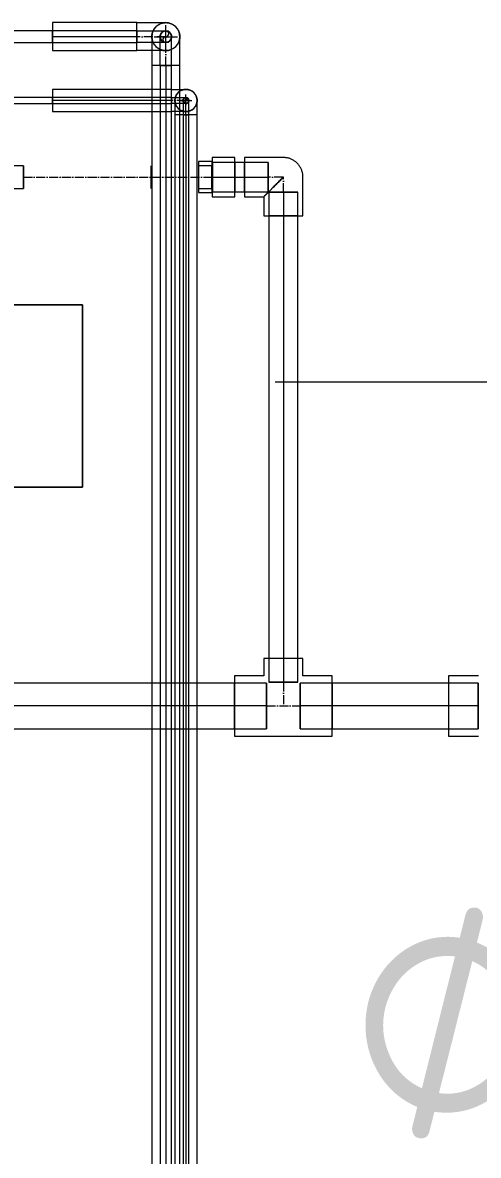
# Model space of a CAD drawing. Header units: millimetres. Extents: x -88595 to 880822, y -1054509 to -148035.
# Drawn here: x 412395 to 412895, y -271916 to -270674 of the extents above; entities that cross this region are included whole.
import ezdxf

# ---------------------------------------------------------------- set-up
doc = ezdxf.new("R2010")
doc.units = ezdxf.units.MM
doc.linetypes.add('$7$ADSK_Осевая', pattern=[14, 10, -2, 0, -2])
doc.linetypes.add('$9$ADSK_Осевая', pattern=[14, 10, -2, 0, -2])
for name, color, linetype, lineweight in [('Изоляция', 7, 'Continuous', 18), ('Марки', 7, 'Continuous', 20), ('Оборудование', 7, 'Continuous', 18), ('Трубопровод', 7, 'Continuous', 18), ('Трубопроводы', 7, 'Continuous', 18)]:
    doc.layers.add(name, color=color, linetype=linetype, lineweight=lineweight)
doc.styles.add('$1$GOST Common_9', font='GOST_Common.ttf', dxfattribs={"width": 0.9, "height": 250})

# ---------------------------------------------------------------- blocks, each defined once
blk = doc.blocks.new('$0$ADSK_Канальный блок кондиционера1 - AD122MJERAB-3267588-В_Координация_3 этаж ОВ3')
at = {"layer": 'Оборудование', "color": 150, "true_color": 0x0080ff}
for p, q in [((432, 587.3), (375, 587.3)), ((432, 574.6), (432, 587.3)), ((432, 574.6), (432, 587.3)), ((375, 574.6), (432, 574.6)), ((432, 514.2), (375, 514.2)), ((432, 507.8), (432, 514.2)), ((432, 507.8), (432, 514.2)), ((375, 507.8), (432, 507.8)), ((400, 439.5), (375, 439.5)), ((400, 414.5), (400, 439.5)), ((400, 414.5), (400, 439.5)), ((375, 414.5), (400, 414.5)), ((465, 287), (375, 287)), ((375, 287), (465, 287)), ((465, 87), (465, 287)), ((465, 287), (465, 87)), ((375, 87), (465, 87)), ((465, 87), (375, 87))]:
    blk.add_line(p, q, dxfattribs=at)
blk = doc.blocks.new('$0$ADSK_МедьПайка_Отвод-гнутая труба - Отвод _гнутая труба_-V52-В_Координация_3 этаж ОВ3')
at = {"layer": 'Трубопроводы', "color": 190, "true_color": 0x8000ff}
for p, q in [((-4976, -7674.1), (-4976, -7677.3)), ((-4976, -7677.3), (-4976, -7680.5))]:
    blk.add_line(p, q, dxfattribs=at)
at = {"layer": 'Трубопроводы', "color": 190, "true_color": 0x8000ff, "flags": 128}
for points in [[(-4976, -7674.1), (-4975.4, -7674.1), (-4974.7, -7674.1), (-4974.1, -7674.1), (-4973.5, -7674.1), (-4972.9, -7674.1), (-4972.2, -7674.1), (-4971.6, -7674.1), (-4971, -7674.1), (-4970.4, -7674.1), (-4969.8, -7674.1), (-4969.3, -7674.1), (-4968.7, -7674.1), (-4968.1, -7674.1), (-4967.6, -7674.1), (-4967.1, -7674.1), (-4966.5, -7674.1), (-4966, -7674.1), (-4965.5, -7674.1), (-4965.1, -7674.1), (-4964.6, -7674.1), (-4964.2, -7674.1), (-4963.8, -7674.1), (-4963.4, -7674.1), (-4963, -7674.1), (-4962.7, -7674.1), (-4962.3, -7674.1), (-4962, -7674.1), (-4961.7, -7674.1), (-4961.5, -7674.1), (-4961.2, -7674.1), (-4961, -7674.1), (-4960.8, -7674.1), (-4960.6, -7674.1), (-4960.5, -7674.1), (-4960.4, -7674.1), (-4960.3, -7674.1), (-4960.2, -7674.1), (-4960.2, -7674.1), (-4960.1, -7674.1)], [(-4963.3, -7677.3), (-4963.3, -7677.2), (-4963.3, -7677), (-4963.3, -7676.9), (-4963.3, -7676.8), (-4963.3, -7676.7), (-4963.2, -7676.5), (-4963.2, -7676.4), (-4963.2, -7676.3), (-4963.1, -7676.2), (-4963.1, -7676), (-4963, -7675.9), (-4963, -7675.8), (-4962.9, -7675.7), (-4962.8, -7675.6), (-4962.8, -7675.5), (-4962.7, -7675.4), (-4962.6, -7675.3), (-4962.5, -7675.2), (-4962.4, -7675.1), (-4962.4, -7675), (-4962.3, -7674.9), (-4962.2, -7674.8), (-4962.1, -7674.8), (-4962, -7674.7), (-4961.9, -7674.6), (-4961.7, -7674.5), (-4961.6, -7674.5), (-4961.5, -7674.4), (-4961.4, -7674.4), (-4961.3, -7674.3), (-4961.2, -7674.3), (-4961.1, -7674.2), (-4960.9, -7674.2), (-4960.8, -7674.2), (-4960.7, -7674.2), (-4960.6, -7674.1), (-4960.4, -7674.1), (-4960.3, -7674.1), (-4960.2, -7674.1), (-4960.1, -7674.1)], [(-4960.1, -7674.1), (-4960, -7674.1), (-4959.9, -7674.1), (-4959.8, -7674.1), (-4959.6, -7674.1), (-4959.5, -7674.2), (-4959.4, -7674.2), (-4959.3, -7674.2), (-4959.1, -7674.3), (-4959, -7674.3), (-4958.9, -7674.4), (-4958.8, -7674.4), (-4958.7, -7674.5), (-4958.6, -7674.5), (-4958.5, -7674.6), (-4958.3, -7674.7), (-4958.2, -7674.7), (-4958.1, -7674.8), (-4958, -7674.9), (-4958, -7675), (-4957.9, -7675.1), (-4957.8, -7675.2), (-4957.7, -7675.3), (-4957.6, -7675.4), (-4957.5, -7675.5), (-4957.5, -7675.6), (-4957.4, -7675.7), (-4957.3, -7675.8), (-4957.3, -7675.9), (-4957.2, -7676), (-4957.2, -7676.1), (-4957.1, -7676.3), (-4957.1, -7676.4), (-4957.1, -7676.5), (-4957, -7676.6), (-4957, -7676.7), (-4957, -7676.9), (-4957, -7677), (-4957, -7677.1), (-4957, -7677.2), (-4957, -7677.3)], [(-4960.1, -7680.5), (-4960.2, -7680.5), (-4960.2, -7680.5), (-4960.3, -7680.5), (-4960.3, -7680.5), (-4960.5, -7680.5), (-4960.6, -7680.5), (-4960.8, -7680.5), (-4960.9, -7680.5), (-4961.2, -7680.5), (-4961.4, -7680.5), (-4961.7, -7680.5), (-4961.9, -7680.5), (-4962.2, -7680.5), (-4962.6, -7680.5), (-4962.9, -7680.5), (-4963.3, -7680.5), (-4963.7, -7680.5), (-4964.1, -7680.5), (-4964.5, -7680.5), (-4965, -7680.5), (-4965.4, -7680.5), (-4965.9, -7680.5), (-4966.4, -7680.5), (-4966.9, -7680.5), (-4967.4, -7680.5), (-4968, -7680.5), (-4968.5, -7680.5), (-4969.1, -7680.5), (-4969.7, -7680.5), (-4970.3, -7680.5), (-4970.9, -7680.5), (-4971.5, -7680.5), (-4972.1, -7680.5), (-4972.7, -7680.5), (-4973.3, -7680.5), (-4973.9, -7680.5), (-4974.6, -7680.5), (-4975.2, -7680.5), (-4975.8, -7680.5), (-4976, -7680.5)], [(-4960.1, -7680.5), (-4960.3, -7680.5), (-4960.4, -7680.4), (-4960.5, -7680.4), (-4960.6, -7680.4), (-4960.8, -7680.4), (-4960.9, -7680.4), (-4961, -7680.3), (-4961.1, -7680.3), (-4961.3, -7680.3), (-4961.4, -7680.2), (-4961.5, -7680.2), (-4961.6, -7680.1), (-4961.7, -7680), (-4961.8, -7680), (-4961.9, -7679.9), (-4962, -7679.8), (-4962.1, -7679.8), (-4962.2, -7679.7), (-4962.3, -7679.6), (-4962.4, -7679.5), (-4962.5, -7679.4), (-4962.6, -7679.3), (-4962.7, -7679.2), (-4962.7, -7679.1), (-4962.8, -7679), (-4962.9, -7678.9), (-4962.9, -7678.8), (-4963, -7678.7), (-4963.1, -7678.5), (-4963.1, -7678.4), (-4963.1, -7678.3), (-4963.2, -7678.2), (-4963.2, -7678.1), (-4963.2, -7677.9), (-4963.3, -7677.8), (-4963.3, -7677.7), (-4963.3, -7677.6), (-4963.3, -7677.4), (-4963.3, -7677.3), (-4963.3, -7677.3)], [(-4957, -7677.3), (-4957, -7677.4), (-4957, -7677.5), (-4957, -7677.7), (-4957, -7677.8), (-4957, -7677.9), (-4957.1, -7678), (-4957.1, -7678.2), (-4957.1, -7678.3), (-4957.2, -7678.4), (-4957.2, -7678.5), (-4957.3, -7678.6), (-4957.3, -7678.7), (-4957.4, -7678.9), (-4957.5, -7679), (-4957.5, -7679.1), (-4957.6, -7679.2), (-4957.7, -7679.3), (-4957.8, -7679.4), (-4957.8, -7679.5), (-4957.9, -7679.6), (-4958, -7679.6), (-4958.1, -7679.7), (-4958.2, -7679.8), (-4958.3, -7679.9), (-4958.4, -7680), (-4958.5, -7680), (-4958.6, -7680.1), (-4958.8, -7680.1), (-4958.9, -7680.2), (-4959, -7680.2), (-4959.1, -7680.3), (-4959.2, -7680.3), (-4959.4, -7680.4), (-4959.5, -7680.4), (-4959.6, -7680.4), (-4959.7, -7680.4), (-4959.9, -7680.4), (-4960, -7680.5), (-4960.1, -7680.5), (-4960.1, -7680.5)]]:
    blk.add_lwpolyline(points, dxfattribs=at)
at = {"layer": 'Трубопроводы', "color": 190, "true_color": 0x8000ff}
for start, end in [(0, 180), (180, 0)]:
    blk.add_arc((-4960.1, -7677.3), 3.18, start, end, dxfattribs=at)
blk = doc.blocks.new('$0$ADSK_МедьПайка_Отвод-гнутая труба - Отвод _гнутая труба_-V53-В_Координация_3 этаж ОВ3')
at = {"layer": 'Трубопроводы', "color": 134, "true_color": 0x00a6a6}
for p, q in [((-5014, -7600.9), (-5014, -7607.3)), ((-5014, -7607.3), (-5014, -7613.6))]:
    blk.add_line(p, q, dxfattribs=at)
at = {"layer": 'Трубопроводы', "color": 134, "true_color": 0x00a6a6, "flags": 128}
for points in [[(-5014, -7600.9), (-5012.7, -7600.9), (-5011.4, -7600.9), (-5010.2, -7600.9), (-5008.9, -7600.9), (-5007.7, -7600.9), (-5006.4, -7600.9), (-5005.2, -7600.9), (-5004, -7600.9), (-5002.8, -7600.9), (-5001.6, -7600.9), (-5000.4, -7600.9), (-4999.3, -7600.9), (-4998.2, -7600.9), (-4997.1, -7600.9), (-4996, -7600.9), (-4995, -7600.9), (-4994, -7600.9), (-4993, -7600.9), (-4992.1, -7600.9), (-4991.2, -7600.9), (-4990.3, -7600.9), (-4989.5, -7600.9), (-4988.7, -7600.9), (-4988, -7600.9), (-4987.2, -7600.9), (-4986.6, -7600.9), (-4986, -7600.9), (-4985.4, -7600.9), (-4984.9, -7600.9), (-4984.4, -7600.9), (-4983.9, -7600.9), (-4983.5, -7600.9), (-4983.2, -7600.9), (-4982.9, -7600.9), (-4982.7, -7600.9), (-4982.5, -7600.9), (-4982.3, -7600.9), (-4982.3, -7600.9), (-4982.2, -7600.9)], [(-4988.6, -7607.3), (-4988.6, -7607), (-4988.5, -7606.8), (-4988.5, -7606.5), (-4988.5, -7606.3), (-4988.4, -7606), (-4988.4, -7605.8), (-4988.3, -7605.5), (-4988.2, -7605.3), (-4988.2, -7605), (-4988.1, -7604.8), (-4988, -7604.6), (-4987.8, -7604.3), (-4987.7, -7604.1), (-4987.6, -7603.9), (-4987.5, -7603.7), (-4987.3, -7603.5), (-4987.2, -7603.3), (-4987, -7603.1), (-4986.8, -7602.9), (-4986.6, -7602.7), (-4986.5, -7602.6), (-4986.3, -7602.4), (-4986.1, -7602.2), (-4985.9, -7602.1), (-4985.6, -7601.9), (-4985.4, -7601.8), (-4985.2, -7601.7), (-4985, -7601.6), (-4984.8, -7601.5), (-4984.5, -7601.4), (-4984.3, -7601.3), (-4984, -7601.2), (-4983.8, -7601.1), (-4983.5, -7601.1), (-4983.3, -7601), (-4983, -7601), (-4982.8, -7601), (-4982.5, -7600.9), (-4982.3, -7600.9), (-4982.2, -7600.9)], [(-4982.2, -7600.9), (-4982, -7600.9), (-4981.7, -7601), (-4981.5, -7601), (-4981.2, -7601), (-4981, -7601.1), (-4980.7, -7601.1), (-4980.5, -7601.2), (-4980.2, -7601.3), (-4980, -7601.3), (-4979.7, -7601.4), (-4979.5, -7601.5), (-4979.3, -7601.6), (-4979.1, -7601.8), (-4978.8, -7601.9), (-4978.6, -7602), (-4978.4, -7602.2), (-4978.2, -7602.3), (-4978, -7602.5), (-4977.8, -7602.7), (-4977.7, -7602.9), (-4977.5, -7603), (-4977.3, -7603.2), (-4977.2, -7603.4), (-4977, -7603.6), (-4976.9, -7603.9), (-4976.7, -7604.1), (-4976.6, -7604.3), (-4976.5, -7604.5), (-4976.4, -7604.7), (-4976.3, -7605), (-4976.2, -7605.2), (-4976.1, -7605.5), (-4976.1, -7605.7), (-4976, -7606), (-4976, -7606.2), (-4975.9, -7606.5), (-4975.9, -7606.7), (-4975.9, -7607), (-4975.9, -7607.2), (-4975.9, -7607.3)], [(-4982.2, -7613.6), (-4982.2, -7613.6), (-4982.3, -7613.6), (-4982.4, -7613.6), (-4982.6, -7613.6), (-4982.8, -7613.6), (-4983.1, -7613.6), (-4983.5, -7613.6), (-4983.8, -7613.6), (-4984.3, -7613.6), (-4984.7, -7613.6), (-4985.2, -7613.6), (-4985.8, -7613.6), (-4986.4, -7613.6), (-4987.1, -7613.6), (-4987.8, -7613.6), (-4988.5, -7613.6), (-4989.3, -7613.6), (-4990.1, -7613.6), (-4991, -7613.6), (-4991.8, -7613.6), (-4992.8, -7613.6), (-4993.7, -7613.6), (-4994.7, -7613.6), (-4995.8, -7613.6), (-4996.8, -7613.6), (-4997.9, -7613.6), (-4999, -7613.6), (-5000.1, -7613.6), (-5001.3, -7613.6), (-5002.5, -7613.6), (-5003.7, -7613.6), (-5004.9, -7613.6), (-5006.1, -7613.6), (-5007.3, -7613.6), (-5008.6, -7613.6), (-5009.8, -7613.6), (-5011.1, -7613.6), (-5012.4, -7613.6), (-5013.6, -7613.6), (-5014, -7613.6)], [(-4982.2, -7613.6), (-4982.5, -7613.6), (-4982.7, -7613.6), (-4983, -7613.6), (-4983.2, -7613.6), (-4983.5, -7613.5), (-4983.7, -7613.4), (-4984, -7613.4), (-4984.2, -7613.3), (-4984.5, -7613.2), (-4984.7, -7613.1), (-4984.9, -7613), (-4985.1, -7612.9), (-4985.4, -7612.8), (-4985.6, -7612.7), (-4985.8, -7612.5), (-4986, -7612.4), (-4986.2, -7612.2), (-4986.4, -7612.1), (-4986.6, -7611.9), (-4986.8, -7611.7), (-4986.9, -7611.5), (-4987.1, -7611.3), (-4987.3, -7611.1), (-4987.4, -7610.9), (-4987.6, -7610.7), (-4987.7, -7610.5), (-4987.8, -7610.3), (-4987.9, -7610), (-4988, -7609.8), (-4988.1, -7609.6), (-4988.2, -7609.3), (-4988.3, -7609.1), (-4988.4, -7608.9), (-4988.4, -7608.6), (-4988.5, -7608.4), (-4988.5, -7608.1), (-4988.5, -7607.9), (-4988.6, -7607.6), (-4988.6, -7607.3), (-4988.6, -7607.3)], [(-4975.9, -7607.3), (-4975.9, -7607.5), (-4975.9, -7607.8), (-4975.9, -7608), (-4975.9, -7608.3), (-4976, -7608.5), (-4976, -7608.8), (-4976.1, -7609), (-4976.2, -7609.3), (-4976.3, -7609.5), (-4976.4, -7609.8), (-4976.5, -7610), (-4976.6, -7610.2), (-4976.7, -7610.4), (-4976.8, -7610.7), (-4977, -7610.9), (-4977.1, -7611.1), (-4977.3, -7611.3), (-4977.4, -7611.5), (-4977.6, -7611.7), (-4977.8, -7611.8), (-4978, -7612), (-4978.2, -7612.2), (-4978.4, -7612.3), (-4978.6, -7612.5), (-4978.8, -7612.6), (-4979, -7612.8), (-4979.2, -7612.9), (-4979.4, -7613), (-4979.7, -7613.1), (-4979.9, -7613.2), (-4980.2, -7613.3), (-4980.4, -7613.4), (-4980.6, -7613.4), (-4980.9, -7613.5), (-4981.1, -7613.5), (-4981.4, -7613.6), (-4981.6, -7613.6), (-4981.9, -7613.6), (-4982.1, -7613.6), (-4982.2, -7613.6)]]:
    blk.add_lwpolyline(points, dxfattribs=at)
at = {"layer": 'Трубопроводы', "color": 134, "true_color": 0x00a6a6}
for start, end in [(0, 180), (180, 0)]:
    blk.add_arc((-4982.2, -7607.3), 6.35, start, end, dxfattribs=at)
blk = doc.blocks.new('$0$ADSK_МедьПайка_Отвод-гнутая труба - Отвод _гнутая труба_-V51-В_Координация_3 этаж ОВ3')
at = {"layer": 'Трубопроводы', "color": 190, "true_color": 0x8000ff}
for p, q in [((7806.7, -7693.2), (7809.9, -7693.2)), ((7809.9, -7693.2), (7813, -7693.2))]:
    blk.add_line(p, q, dxfattribs=at)
at = {"layer": 'Трубопроводы', "color": 190, "true_color": 0x8000ff, "flags": 128}
for points in [[(7806.7, -7677.3), (7806.7, -7677.3), (7806.7, -7677.3), (7806.7, -7677.4), (7806.7, -7677.5), (7806.7, -7677.6), (7806.7, -7677.7), (7806.7, -7677.9), (7806.7, -7678.1), (7806.7, -7678.3), (7806.7, -7678.5), (7806.7, -7678.8), (7806.7, -7679.1), (7806.7, -7679.4), (7806.7, -7679.7), (7806.7, -7680.1), (7806.7, -7680.4), (7806.7, -7680.8), (7806.7, -7681.2), (7806.7, -7681.6), (7806.7, -7682.1), (7806.7, -7682.6), (7806.7, -7683), (7806.7, -7683.5), (7806.7, -7684.1), (7806.7, -7684.6), (7806.7, -7685.1), (7806.7, -7685.7), (7806.7, -7686.2), (7806.7, -7686.8), (7806.7, -7687.4), (7806.7, -7688), (7806.7, -7688.6), (7806.7, -7689.2), (7806.7, -7689.8), (7806.7, -7690.5), (7806.7, -7691.1), (7806.7, -7691.7), (7806.7, -7692.4), (7806.7, -7693), (7806.7, -7693.2)], [(7813, -7693.2), (7813, -7692.5), (7813, -7691.9), (7813, -7691.3), (7813, -7690.6), (7813, -7690), (7813, -7689.4), (7813, -7688.8), (7813, -7688.2), (7813, -7687.6), (7813, -7687), (7813, -7686.4), (7813, -7685.8), (7813, -7685.3), (7813, -7684.7), (7813, -7684.2), (7813, -7683.7), (7813, -7683.2), (7813, -7682.7), (7813, -7682.2), (7813, -7681.8), (7813, -7681.3), (7813, -7680.9), (7813, -7680.5), (7813, -7680.2), (7813, -7679.8), (7813, -7679.5), (7813, -7679.2), (7813, -7678.9), (7813, -7678.6), (7813, -7678.4), (7813, -7678.1), (7813, -7677.9), (7813, -7677.8), (7813, -7677.6), (7813, -7677.5), (7813, -7677.4), (7813, -7677.3), (7813, -7677.3), (7813, -7677.3)]]:
    blk.add_lwpolyline(points, dxfattribs=at)
at = {"layer": 'Трубопроводы', "color": 190, "true_color": 0x8000ff}
for start, end in [(90, 270), (270, 90)]:
    blk.add_arc((7809.9, -7677.3), 3.18, start, end, dxfattribs=at)
blk = doc.blocks.new('$0$ADSK_МедьПайка_Отвод-гнутая труба - Отвод _гнутая труба_-V48-В_Координация_3 этаж ОВ3')
at = {"layer": 'Трубопроводы', "color": 134, "true_color": 0x00a6a6}
for p, q in [((7781.4, -7639), (7787.8, -7639)), ((7787.8, -7639), (7794.1, -7639))]:
    blk.add_line(p, q, dxfattribs=at)
at = {"layer": 'Трубопроводы', "color": 134, "true_color": 0x00a6a6, "flags": 128}
for points in [[(7781.4, -7607.3), (7781.4, -7607.3), (7781.4, -7607.4), (7781.4, -7607.5), (7781.4, -7607.7), (7781.4, -7607.9), (7781.4, -7608.2), (7781.4, -7608.5), (7781.4, -7608.9), (7781.4, -7609.3), (7781.4, -7609.8), (7781.4, -7610.3), (7781.4, -7610.9), (7781.4, -7611.5), (7781.4, -7612.1), (7781.4, -7612.8), (7781.4, -7613.6), (7781.4, -7614.3), (7781.4, -7615.2), (7781.4, -7616), (7781.4, -7616.9), (7781.4, -7617.8), (7781.4, -7618.8), (7781.4, -7619.8), (7781.4, -7620.8), (7781.4, -7621.9), (7781.4, -7623), (7781.4, -7624.1), (7781.4, -7625.2), (7781.4, -7626.4), (7781.4, -7627.5), (7781.4, -7628.7), (7781.4, -7629.9), (7781.4, -7631.2), (7781.4, -7632.4), (7781.4, -7633.6), (7781.4, -7634.9), (7781.4, -7636.2), (7781.4, -7637.4), (7781.4, -7638.7), (7781.4, -7639)], [(7794.1, -7639), (7794.1, -7637.8), (7794.1, -7636.5), (7794.1, -7635.2), (7794.1, -7634), (7794.1, -7632.7), (7794.1, -7631.5), (7794.1, -7630.3), (7794.1, -7629), (7794.1, -7627.8), (7794.1, -7626.7), (7794.1, -7625.5), (7794.1, -7624.4), (7794.1, -7623.3), (7794.1, -7622.2), (7794.1, -7621.1), (7794.1, -7620.1), (7794.1, -7619.1), (7794.1, -7618.1), (7794.1, -7617.2), (7794.1, -7616.3), (7794.1, -7615.4), (7794.1, -7614.6), (7794.1, -7613.8), (7794.1, -7613), (7794.1, -7612.3), (7794.1, -7611.6), (7794.1, -7611), (7794.1, -7610.5), (7794.1, -7609.9), (7794.1, -7609.4), (7794.1, -7609), (7794.1, -7608.6), (7794.1, -7608.3), (7794.1, -7608), (7794.1, -7607.7), (7794.1, -7607.6), (7794.1, -7607.4), (7794.1, -7607.3), (7794.1, -7607.3)]]:
    blk.add_lwpolyline(points, dxfattribs=at)
at = {"layer": 'Трубопроводы', "color": 134, "true_color": 0x00a6a6}
for start, end in [(90, 270), (270, 90)]:
    blk.add_arc((7787.8, -7607.3), 6.35, start, end, dxfattribs=at)
blk = doc.blocks.new('$0$ADSK_Полипропилен_Отвод - Универсальный-3258870-В_Координация_3 этаж ОВ3')
at = {"layer": 'Трубопроводы', "color": 24, "true_color": 0xa52900}
for p, q in [((-21.5, 42.5), (-21.5, 21.5)), ((21.5, 42.5), (-21.5, 42.5)), ((21.5, 42.5), (-21.5, 42.5)), ((-16, 42.5), (-16, 16.5)), ((-16, 42.5), (0, 42.5)), ((0, 42.5), (16, 42.5)), ((16, 16.5), (16, 42.5)), ((21.5, 0), (21.5, 42.5)), ((-21.5, 21.5), (-42.5, 21.5)), ((-42.5, 21.5), (-42.5, -21.5)), ((-42.5, 21.5), (-42.5, -21.5)), ((-16.5, 16), (-42.5, 16)), ((-42.5, 0), (-42.5, 16)), ((-16.5, 16), (-16.5, 0)), ((0, 16.5), (-16, 16.5)), ((16, 16.5), (0, 16.5)), ((-16.5, 0), (-16.5, -16)), ((-42.5, -16), (-42.5, 0)), ((-42.5, -16), (-16.5, -16)), ((-42.5, -21.5), (0, -21.5))]:
    blk.add_line(p, q, dxfattribs=at)
at = {"layer": 'Трубопроводы', "color": 24, "true_color": 0xa52900, "flags": 128}
blk.add_lwpolyline([(0, -21.5), (0.9, -21.5), (1.7, -21.4), (2.6, -21.3), (3.4, -21.2), (4.3, -21.1), (5.1, -20.9), (5.9, -20.7), (6.8, -20.4), (7.6, -20.1), (8.4, -19.8), (9.2, -19.5), (9.9, -19.1), (10.7, -18.7), (11.4, -18.2), (12.1, -17.7), (12.8, -17.2), (13.5, -16.7), (14.2, -16.2), (14.8, -15.6), (15.4, -15), (16, -14.4), (16.6, -13.7), (17.1, -13), (17.6, -12.3), (18.1, -11.6), (18.5, -10.9), (19, -10.1), (19.4, -9.4), (19.7, -8.6), (20, -7.8), (20.3, -7), (20.6, -6.2), (20.8, -5.3), (21, -4.5), (21.2, -3.7), (21.3, -2.8), (21.4, -1.9), (21.5, -1.1), (21.5, -0.2), (21.5, 0)], dxfattribs=at)
at = {"layer": 'Трубопроводы', "color": 24, "true_color": 0xa52900}
for points, knots in [([(0, 0), (-1.2, 1.2), (-3.6, 3.6), (-6.6, 6.6), (-8.9, 8.9), (-10.6, 10.6), (-12, 12), (-13.1, 13.1), (-13.9, 13.9), (-14.6, 14.6), (-15.4, 15.4), (-16.1, 16.1), (-16.8, 16.8), (-17.5, 17.5), (-18.1, 18.1), (-18.7, 18.7), (-19.2, 19.2), (-19.7, 19.7), (-20.3, 20.3), (-20.9, 20.9), (-21.4, 21.4), (-21.5, 21.5), (-21.5, 21.5)], [0, 0, 0, 0, 0.125, 0.25, 0.3125, 0.375, 0.4375, 0.46875, 0.5, 0.53125, 0.5625, 0.59375, 0.625, 0.65625, 0.6875, 0.71875, 0.75, 0.78125, 0.8125, 0.875, 0.9375, 1, 1, 1, 1]), ([(-21.5, 21.5), (-21.5, 21.5), (-21.4, 21.4), (-20.9, 20.9), (-20.3, 20.3), (-19.7, 19.7), (-19.2, 19.2), (-18.7, 18.7), (-18.1, 18.1), (-17.5, 17.5), (-16.8, 16.8), (-16.1, 16.1), (-15.4, 15.4), (-14.6, 14.6), (-13.9, 13.9), (-13.1, 13.1), (-12, 12), (-10.6, 10.6), (-8.9, 8.9), (-6.6, 6.6), (-3.6, 3.6), (-1.2, 1.2), (0, 0)], [0, 0, 0, 0, 0.0625, 0.125, 0.1875, 0.21875, 0.25, 0.28125, 0.3125, 0.34375, 0.375, 0.40625, 0.4375, 0.46875, 0.5, 0.53125, 0.5625, 0.625, 0.6875, 0.75, 0.875, 1, 1, 1, 1])]:
    blk.add_open_spline(points, degree=3, knots=knots, dxfattribs=at)
blk = doc.blocks.new('$0$ADSK_M_Трубы - Диаметр_8-160846-В_Координация_3 этаж ОВ3')
at = {"layer": 'Марки'}
blk.add_line((0, 0), (8, 0), dxfattribs=at)

msp = doc.modelspace()

# ---------------------------------------------------------------- linework, layer by layer
at = {"layer": 'Изоляция', "color": 134, "true_color": 0x00a6a6}
for p, q in [((412520.3, -270674.1), (412427.8, -270674.1)), ((412427.8, -270674.1), (412427.8, -270704.8)), ((412520.3, -270704.8), (412520.3, -270674.1)), ((412427.8, -270704.8), (412520.3, -270704.8)), ((412536.7, -270721.2), (412536.7, -272951.9)), ((412567.4, -270721.2), (412536.7, -270721.2)), ((412567.4, -272951.9), (412567.4, -270721.2))]:
    msp.add_line(p, q, dxfattribs=at)
at = {"layer": 'Изоляция', "color": 190, "true_color": 0x8000ff}
for p, q in [((412558.2, -270747.3), (412427.8, -270747.3)), ((412427.8, -270747.3), (412427.8, -270771.7)), ((412558.2, -270771.7), (412558.2, -270747.3)), ((412427.8, -270771.7), (412558.2, -270771.7)), ((412561.9, -270775.4), (412561.9, -273067.8)), ((412586.3, -270775.4), (412561.9, -270775.4)), ((412586.3, -273067.8), (412586.3, -270775.4))]:
    msp.add_line(p, q, dxfattribs=at)
at = {"layer": 'Изоляция', "color": 134, "true_color": 0x00a6a6, "flags": 128}
for points in [[(412520.3, -270674.1), (412521.5, -270674.1), (412522.8, -270674.1), (412524.1, -270674.1), (412525.3, -270674.1), (412526.6, -270674.1), (412527.8, -270674.1), (412529, -270674.1), (412530.3, -270674.1), (412531.4, -270674.1), (412532.6, -270674.1), (412533.8, -270674.1), (412534.9, -270674.1), (412536, -270674.1), (412537.1, -270674.1), (412538.2, -270674.1), (412539.2, -270674.1), (412540.2, -270674.1), (412541.2, -270674.1), (412542.1, -270674.1), (412543, -270674.1), (412543.9, -270674.1), (412544.7, -270674.1), (412545.5, -270674.1), (412546.3, -270674.1), (412547, -270674.1), (412547.6, -270674.1), (412548.3, -270674.1), (412548.8, -270674.1), (412549.4, -270674.1), (412549.9, -270674.1), (412550.3, -270674.1), (412550.7, -270674.1), (412551, -270674.1), (412551.3, -270674.1), (412551.6, -270674.1), (412551.7, -270674.1), (412551.9, -270674.1), (412552, -270674.1), (412552, -270674.1)], [(412536.7, -270689.5), (412536.7, -270688.9), (412536.7, -270688.3), (412536.8, -270687.6), (412536.9, -270687), (412537, -270686.4), (412537.1, -270685.8), (412537.3, -270685.2), (412537.4, -270684.7), (412537.6, -270684.1), (412537.9, -270683.5), (412538.1, -270682.9), (412538.4, -270682.4), (412538.7, -270681.9), (412539, -270681.3), (412539.3, -270680.8), (412539.7, -270680.3), (412540.1, -270679.8), (412540.5, -270679.4), (412540.9, -270678.9), (412541.3, -270678.5), (412541.8, -270678.1), (412542.2, -270677.7), (412542.7, -270677.3), (412543.2, -270676.9), (412543.7, -270676.6), (412544.2, -270676.2), (412544.8, -270675.9), (412545.3, -270675.7), (412545.9, -270675.4), (412546.5, -270675.2), (412547, -270675), (412547.6, -270674.8), (412548.2, -270674.6), (412548.8, -270674.5), (412549.4, -270674.4), (412550, -270674.3), (412550.6, -270674.2), (412551.2, -270674.2), (412551.8, -270674.1), (412552, -270674.1)], [(412552, -270674.1), (412552.6, -270674.1), (412553.2, -270674.2), (412553.9, -270674.2), (412554.5, -270674.3), (412555.1, -270674.4), (412555.7, -270674.6), (412556.3, -270674.7), (412556.8, -270674.9), (412557.4, -270675.1), (412558, -270675.3), (412558.6, -270675.6), (412559.1, -270675.9), (412559.6, -270676.2), (412560.2, -270676.5), (412560.7, -270676.8), (412561.2, -270677.2), (412561.7, -270677.5), (412562.1, -270677.9), (412562.6, -270678.4), (412563, -270678.8), (412563.4, -270679.2), (412563.8, -270679.7), (412564.2, -270680.2), (412564.6, -270680.7), (412564.9, -270681.2), (412565.3, -270681.7), (412565.6, -270682.2), (412565.8, -270682.8), (412566.1, -270683.4), (412566.3, -270683.9), (412566.5, -270684.5), (412566.7, -270685.1), (412566.9, -270685.7), (412567, -270686.3), (412567.1, -270686.9), (412567.2, -270687.5), (412567.3, -270688.1), (412567.3, -270688.7), (412567.4, -270689.3), (412567.4, -270689.5)], [(412552, -270704.8), (412551.4, -270704.8), (412550.8, -270704.8), (412550.2, -270704.7), (412549.6, -270704.6), (412549, -270704.5), (412548.4, -270704.4), (412547.8, -270704.2), (412547.2, -270704.1), (412546.6, -270703.8), (412546, -270703.6), (412545.5, -270703.4), (412544.9, -270703.1), (412544.4, -270702.8), (412543.9, -270702.5), (412543.3, -270702.2), (412542.8, -270701.8), (412542.4, -270701.4), (412541.9, -270701), (412541.4, -270700.6), (412541, -270700.2), (412540.6, -270699.7), (412540.2, -270699.3), (412539.8, -270698.8), (412539.4, -270698.3), (412539.1, -270697.8), (412538.8, -270697.3), (412538.5, -270696.7), (412538.2, -270696.2), (412537.9, -270695.6), (412537.7, -270695), (412537.5, -270694.5), (412537.3, -270693.9), (412537.1, -270693.3), (412537, -270692.7), (412536.9, -270692.1), (412536.8, -270691.5), (412536.7, -270690.9), (412536.7, -270690.3), (412536.7, -270689.6), (412536.7, -270689.5)], [(412536.7, -270689.5), (412536.7, -270689.5), (412536.7, -270689.6), (412536.7, -270689.7), (412536.7, -270689.9), (412536.7, -270690.1), (412536.7, -270690.4), (412536.7, -270690.7), (412536.7, -270691.1), (412536.7, -270691.5), (412536.7, -270692), (412536.7, -270692.5), (412536.7, -270693.1), (412536.7, -270693.7), (412536.7, -270694.3), (412536.7, -270695), (412536.7, -270695.8), (412536.7, -270696.5), (412536.7, -270697.4), (412536.7, -270698.2), (412536.7, -270699.1), (412536.7, -270700), (412536.7, -270701), (412536.7, -270702), (412536.7, -270703), (412536.7, -270704.1), (412536.7, -270705.2), (412536.7, -270706.3), (412536.7, -270707.4), (412536.7, -270708.6), (412536.7, -270709.7), (412536.7, -270710.9), (412536.7, -270712.1), (412536.7, -270713.4), (412536.7, -270714.6), (412536.7, -270715.8), (412536.7, -270717.1), (412536.7, -270718.4), (412536.7, -270719.6), (412536.7, -270720.9), (412536.7, -270721.2)], [(412567.4, -270689.5), (412567.4, -270690.1), (412567.3, -270690.7), (412567.3, -270691.3), (412567.2, -270691.9), (412567.1, -270692.5), (412566.9, -270693.1), (412566.8, -270693.7), (412566.6, -270694.3), (412566.4, -270694.9), (412566.2, -270695.5), (412565.9, -270696), (412565.6, -270696.6), (412565.3, -270697.1), (412565, -270697.6), (412564.7, -270698.1), (412564.3, -270698.6), (412563.9, -270699.1), (412563.6, -270699.6), (412563.1, -270700.1), (412562.7, -270700.5), (412562.3, -270700.9), (412561.8, -270701.3), (412561.3, -270701.7), (412560.8, -270702.1), (412560.3, -270702.4), (412559.8, -270702.7), (412559.2, -270703), (412558.7, -270703.3), (412558.1, -270703.6), (412557.6, -270703.8), (412557, -270704), (412556.4, -270704.2), (412555.8, -270704.4), (412555.2, -270704.5), (412554.6, -270704.6), (412554, -270704.7), (412553.4, -270704.8), (412552.8, -270704.8), (412552.2, -270704.8), (412552, -270704.8)], [(412567.4, -270721.2), (412567.4, -270720), (412567.4, -270718.7), (412567.4, -270717.4), (412567.4, -270716.2), (412567.4, -270714.9), (412567.4, -270713.7), (412567.4, -270712.5), (412567.4, -270711.2), (412567.4, -270710), (412567.4, -270708.9), (412567.4, -270707.7), (412567.4, -270706.6), (412567.4, -270705.5), (412567.4, -270704.4), (412567.4, -270703.3), (412567.4, -270702.3), (412567.4, -270701.3), (412567.4, -270700.3), (412567.4, -270699.4), (412567.4, -270698.5), (412567.4, -270697.6), (412567.4, -270696.8), (412567.4, -270696), (412567.4, -270695.2), (412567.4, -270694.5), (412567.4, -270693.9), (412567.4, -270693.2), (412567.4, -270692.7), (412567.4, -270692.1), (412567.4, -270691.6), (412567.4, -270691.2), (412567.4, -270690.8), (412567.4, -270690.5), (412567.4, -270690.2), (412567.4, -270689.9), (412567.4, -270689.8), (412567.4, -270689.6), (412567.4, -270689.5), (412567.4, -270689.5)], [(412552, -270704.8), (412552, -270704.8), (412551.9, -270704.8), (412551.8, -270704.8), (412551.6, -270704.8), (412551.4, -270704.8), (412551.1, -270704.8), (412550.8, -270704.8), (412550.4, -270704.8), (412550, -270704.8), (412549.5, -270704.8), (412549, -270704.8), (412548.4, -270704.8), (412547.8, -270704.8), (412547.2, -270704.8), (412546.5, -270704.8), (412545.7, -270704.8), (412545, -270704.8), (412544.1, -270704.8), (412543.3, -270704.8), (412542.4, -270704.8), (412541.5, -270704.8), (412540.5, -270704.8), (412539.5, -270704.8), (412538.5, -270704.8), (412537.4, -270704.8), (412536.3, -270704.8), (412535.2, -270704.8), (412534.1, -270704.8), (412532.9, -270704.8), (412531.8, -270704.8), (412530.6, -270704.8), (412529.4, -270704.8), (412528.1, -270704.8), (412526.9, -270704.8), (412525.7, -270704.8), (412524.4, -270704.8), (412523.1, -270704.8), (412521.9, -270704.8), (412520.6, -270704.8), (412520.3, -270704.8)]]:
    msp.add_lwpolyline(points, dxfattribs=at)
at = {"layer": 'Изоляция', "color": 190, "true_color": 0x8000ff, "flags": 128}
for points in [[(412558.2, -270747.3), (412558.8, -270747.3), (412559.5, -270747.3), (412560.1, -270747.3), (412560.7, -270747.3), (412561.4, -270747.3), (412562, -270747.3), (412562.6, -270747.3), (412563.2, -270747.3), (412563.8, -270747.3), (412564.4, -270747.3), (412565, -270747.3), (412565.5, -270747.3), (412566.1, -270747.3), (412566.6, -270747.3), (412567.2, -270747.3), (412567.7, -270747.3), (412568.2, -270747.3), (412568.7, -270747.3), (412569.1, -270747.3), (412569.6, -270747.3), (412570, -270747.3), (412570.4, -270747.3), (412570.8, -270747.3), (412571.2, -270747.3), (412571.6, -270747.3), (412571.9, -270747.3), (412572.2, -270747.3), (412572.5, -270747.3), (412572.8, -270747.3), (412573, -270747.3), (412573.2, -270747.3), (412573.4, -270747.3), (412573.6, -270747.3), (412573.7, -270747.3), (412573.9, -270747.3), (412574, -270747.3), (412574, -270747.3), (412574.1, -270747.3), (412574.1, -270747.3)], [(412561.9, -270759.5), (412561.9, -270759), (412562, -270758.5), (412562, -270758), (412562.1, -270757.5), (412562.2, -270757.1), (412562.3, -270756.6), (412562.4, -270756.1), (412562.5, -270755.7), (412562.7, -270755.2), (412562.9, -270754.7), (412563.1, -270754.3), (412563.3, -270753.9), (412563.5, -270753.4), (412563.8, -270753), (412564, -270752.6), (412564.3, -270752.2), (412564.6, -270751.8), (412564.9, -270751.5), (412565.3, -270751.1), (412565.6, -270750.7), (412566, -270750.4), (412566.3, -270750.1), (412566.7, -270749.8), (412567.1, -270749.5), (412567.5, -270749.2), (412567.9, -270749), (412568.3, -270748.7), (412568.8, -270748.5), (412569.2, -270748.3), (412569.7, -270748.1), (412570.1, -270748), (412570.6, -270747.8), (412571.1, -270747.7), (412571.5, -270747.6), (412572, -270747.5), (412572.5, -270747.4), (412573, -270747.4), (412573.5, -270747.3), (412574, -270747.3), (412574.1, -270747.3)], [(412574.1, -270747.3), (412574.6, -270747.3), (412575.1, -270747.3), (412575.5, -270747.4), (412576, -270747.5), (412576.5, -270747.5), (412577, -270747.7), (412577.5, -270747.8), (412577.9, -270747.9), (412578.4, -270748.1), (412578.8, -270748.3), (412579.3, -270748.5), (412579.7, -270748.7), (412580.1, -270748.9), (412580.6, -270749.2), (412581, -270749.4), (412581.4, -270749.7), (412581.7, -270750), (412582.1, -270750.3), (412582.5, -270750.7), (412582.8, -270751), (412583.2, -270751.4), (412583.5, -270751.7), (412583.8, -270752.1), (412584.1, -270752.5), (412584.3, -270752.9), (412584.6, -270753.3), (412584.8, -270753.7), (412585, -270754.2), (412585.3, -270754.6), (412585.4, -270755.1), (412585.6, -270755.5), (412585.8, -270756), (412585.9, -270756.5), (412586, -270756.9), (412586.1, -270757.4), (412586.2, -270757.9), (412586.2, -270758.4), (412586.2, -270758.9), (412586.3, -270759.4), (412586.3, -270759.5)], [(412574.1, -270771.7), (412573.6, -270771.6), (412573.1, -270771.6), (412572.6, -270771.6), (412572.1, -270771.5), (412571.7, -270771.4), (412571.2, -270771.3), (412570.7, -270771.2), (412570.3, -270771), (412569.8, -270770.9), (412569.3, -270770.7), (412568.9, -270770.5), (412568.5, -270770.3), (412568, -270770), (412567.6, -270769.8), (412567.2, -270769.5), (412566.8, -270769.2), (412566.4, -270768.9), (412566.1, -270768.6), (412565.7, -270768.3), (412565.4, -270768), (412565, -270767.6), (412564.7, -270767.2), (412564.4, -270766.9), (412564.1, -270766.5), (412563.8, -270766.1), (412563.6, -270765.6), (412563.4, -270765.2), (412563.1, -270764.8), (412562.9, -270764.3), (412562.7, -270763.9), (412562.6, -270763.4), (412562.4, -270763), (412562.3, -270762.5), (412562.2, -270762), (412562.1, -270761.6), (412562, -270761.1), (412562, -270760.6), (412561.9, -270760.1), (412561.9, -270759.6), (412561.9, -270759.5)], [(412561.9, -270759.5), (412561.9, -270759.5), (412561.9, -270759.5), (412561.9, -270759.6), (412561.9, -270759.7), (412561.9, -270759.8), (412561.9, -270759.9), (412561.9, -270760.1), (412561.9, -270760.3), (412561.9, -270760.5), (412561.9, -270760.7), (412561.9, -270761), (412561.9, -270761.3), (412561.9, -270761.6), (412561.9, -270761.9), (412561.9, -270762.3), (412561.9, -270762.6), (412561.9, -270763), (412561.9, -270763.4), (412561.9, -270763.9), (412561.9, -270764.3), (412561.9, -270764.8), (412561.9, -270765.2), (412561.9, -270765.7), (412561.9, -270766.3), (412561.9, -270766.8), (412561.9, -270767.3), (412561.9, -270767.9), (412561.9, -270768.4), (412561.9, -270769), (412561.9, -270769.6), (412561.9, -270770.2), (412561.9, -270770.8), (412561.9, -270771.4), (412561.9, -270772), (412561.9, -270772.7), (412561.9, -270773.3), (412561.9, -270773.9), (412561.9, -270774.6), (412561.9, -270775.2), (412561.9, -270775.4)], [(412586.3, -270759.5), (412586.3, -270760), (412586.2, -270760.5), (412586.2, -270760.9), (412586.1, -270761.4), (412586, -270761.9), (412585.9, -270762.4), (412585.8, -270762.8), (412585.6, -270763.3), (412585.5, -270763.8), (412585.3, -270764.2), (412585.1, -270764.7), (412584.9, -270765.1), (412584.7, -270765.5), (412584.4, -270765.9), (412584.1, -270766.4), (412583.9, -270766.8), (412583.6, -270767.1), (412583.2, -270767.5), (412582.9, -270767.9), (412582.6, -270768.2), (412582.2, -270768.5), (412581.8, -270768.9), (412581.5, -270769.2), (412581.1, -270769.5), (412580.7, -270769.7), (412580.3, -270770), (412579.8, -270770.2), (412579.4, -270770.4), (412579, -270770.6), (412578.5, -270770.8), (412578, -270771), (412577.6, -270771.1), (412577.1, -270771.3), (412576.6, -270771.4), (412576.2, -270771.5), (412575.7, -270771.6), (412575.2, -270771.6), (412574.7, -270771.6), (412574.2, -270771.7), (412574.1, -270771.7)], [(412586.3, -270775.4), (412586.3, -270774.7), (412586.3, -270774.1), (412586.3, -270773.5), (412586.3, -270772.8), (412586.3, -270772.2), (412586.3, -270771.6), (412586.3, -270771), (412586.3, -270770.4), (412586.3, -270769.8), (412586.3, -270769.2), (412586.3, -270768.6), (412586.3, -270768), (412586.3, -270767.5), (412586.3, -270766.9), (412586.3, -270766.4), (412586.3, -270765.9), (412586.3, -270765.4), (412586.3, -270764.9), (412586.3, -270764.4), (412586.3, -270764), (412586.3, -270763.5), (412586.3, -270763.1), (412586.3, -270762.7), (412586.3, -270762.4), (412586.3, -270762), (412586.3, -270761.7), (412586.3, -270761.4), (412586.3, -270761.1), (412586.3, -270760.8), (412586.3, -270760.6), (412586.3, -270760.3), (412586.3, -270760.1), (412586.3, -270760), (412586.3, -270759.8), (412586.3, -270759.7), (412586.3, -270759.6), (412586.3, -270759.5), (412586.3, -270759.5), (412586.3, -270759.5)], [(412574.1, -270771.7), (412574.1, -270771.7), (412574, -270771.7), (412574, -270771.7), (412573.9, -270771.7), (412573.8, -270771.7), (412573.6, -270771.7), (412573.5, -270771.7), (412573.3, -270771.7), (412573.1, -270771.7), (412572.8, -270771.7), (412572.6, -270771.7), (412572.3, -270771.7), (412572, -270771.7), (412571.7, -270771.7), (412571.3, -270771.7), (412570.9, -270771.7), (412570.6, -270771.7), (412570.1, -270771.7), (412569.7, -270771.7), (412569.3, -270771.7), (412568.8, -270771.7), (412568.3, -270771.7), (412567.8, -270771.7), (412567.3, -270771.7), (412566.8, -270771.7), (412566.2, -270771.7), (412565.7, -270771.7), (412565.1, -270771.7), (412564.6, -270771.7), (412564, -270771.7), (412563.4, -270771.7), (412562.8, -270771.7), (412562.2, -270771.7), (412561.5, -270771.7), (412560.9, -270771.7), (412560.3, -270771.7), (412559.7, -270771.7), (412559, -270771.7), (412558.4, -270771.7), (412558.2, -270771.7)]]:
    msp.add_lwpolyline(points, dxfattribs=at)
at = {"layer": 'Изоляция', "color": 134, "true_color": 0x00a6a6}
for radius, start, end in [(15.3, 90, 180), (15.3, 90, 180), (15.3, 90, 180), (15.3, 90, 180), (15.4, 0, 90), (15.4, 0, 90), (15.4, 0, 90), (15.4, 0, 90), (15.3, 180, 270), (15.3, 180, 270), (15.3, 180, 270), (15.3, 180, 270), (15.4, 270, 0), (15.4, 270, 0), (15.4, 270, 0), (15.4, 270, 0)]:
    msp.add_arc((412552, -270689.5), radius, start, end, dxfattribs=at)
at = {"layer": 'Изоляция', "color": 190, "true_color": 0x8000ff}
for start, end in [(90, 180), (90, 180), (90, 180), (90, 180), (0, 90), (0, 90), (0, 90), (0, 90), (180, 270), (180, 270), (180, 270), (180, 270), (270, 0), (270, 0), (270, 0), (270, 0)]:
    msp.add_arc((412574.1, -270759.5), 12.2, start, end, dxfattribs=at)
at = {"layer": 'Марки'}
msp.add_line((412672, -271067.9), (412819.1, -271067.9), dxfattribs=at)
at = {"layer": 'Трубопровод', "color": 134, "linetype": 'Continuous', "true_color": 0x00a6a6}
for p, q in [((412520.3, -270683.1), (412427.8, -270683.1)), ((412427.8, -270695.8), (412520.3, -270695.8)), ((412545.7, -270721.2), (412545.7, -272951.9)), ((412558.4, -272951.9), (412558.4, -270721.2))]:
    msp.add_line(p, q, dxfattribs=at)
at = {"layer": 'Трубопровод', "color": 134, "true_color": 0x00a6a6}
for p, q in [((412552, -270702.2), (412552, -270676.8)), ((412520.3, -270689.5), (412427.8, -270689.5)), ((412520.3, -270689.5), (412427.8, -270689.5)), ((412539.3, -270689.5), (412564.7, -270689.5)), ((412552, -270721.2), (412552, -272951.9)), ((412552, -270721.2), (412552, -272951.9))]:
    msp.add_line(p, q, dxfattribs=at)
at = {"layer": 'Трубопровод', "color": 190, "linetype": 'Continuous', "true_color": 0x8000ff}
for p, q in [((412558.2, -270756.3), (412427.8, -270756.3)), ((412427.8, -270762.7), (412558.2, -270762.7)), ((412570.9, -270775.4), (412570.9, -273067.8)), ((412577.3, -273067.8), (412577.3, -270775.4))]:
    msp.add_line(p, q, dxfattribs=at)
at = {"layer": 'Трубопровод', "color": 190, "true_color": 0x8000ff}
for p, q in [((412558.2, -270759.5), (412427.8, -270759.5)), ((412558.2, -270759.5), (412427.8, -270759.5)), ((412567.7, -270759.5), (412580.4, -270759.5)), ((412574.1, -270765.8), (412574.1, -270753.1)), ((412574.1, -270775.4), (412574.1, -273067.8)), ((412574.1, -270775.4), (412574.1, -273067.8))]:
    msp.add_line(p, q, dxfattribs=at)
at = {"layer": 'Трубопровод', "color": 24, "linetype": 'Continuous', "true_color": 0xa52900}
for p, q in [((412664.4, -270827.5), (412603.2, -270827.5)), ((412603.2, -270827.5), (412603.2, -270859.5)), ((412664.4, -270859.5), (412664.4, -270827.5)), ((412603.2, -270859.5), (412664.4, -270859.5)), ((412664.9, -270860), (412664.9, -271397.5)), ((412696.9, -270860), (412664.9, -270860)), ((412696.9, -271397.5), (412696.9, -270860)), ((412662.4, -271398.5), (409315, -271398.5)), ((412662.4, -271448.5), (412662.4, -271398.5)), ((412664.9, -271397.5), (412696.9, -271397.5)), ((412894.4, -271398.5), (412699.4, -271398.5)), ((412699.4, -271398.5), (412699.4, -271448.5)), ((412894.4, -271448.5), (412894.4, -271398.5)), ((409315, -271448.5), (412662.4, -271448.5)), ((412699.4, -271448.5), (412894.4, -271448.5))]:
    msp.add_line(p, q, dxfattribs=at)
at = {"layer": 'Трубопровод', "color": 24, "true_color": 0xa52900}
for p, q in [((412603.2, -270843.5), (412664.4, -270843.5)), ((412603.2, -270843.5), (412664.4, -270843.5)), ((412680.9, -270860), (412680.9, -271397.5)), ((412680.9, -270860), (412680.9, -271397.5)), ((412662.4, -271423.5), (409315, -271423.5)), ((412662.4, -271423.5), (409315, -271423.5)), ((412894.4, -271423.5), (412699.4, -271423.5)), ((412894.4, -271423.5), (412699.4, -271423.5))]:
    msp.add_line(p, q, dxfattribs=at)
at = {"layer": 'Трубопровод', "color": 134, "linetype": 'Continuous', "true_color": 0x00a6a6}
for centre, radius, start, end in [((412552, -270689.5), 6.35, 0, 180), ((412552, -270686.3), 3.18, 270, 90), ((412552, -270689.5), 6.35, 180, 0), ((412552, -270692.7), 3.18, 90, 270)]:
    msp.add_arc(centre, radius, start, end, dxfattribs=at)
at = {"layer": 'Трубопровод', "color": 190, "linetype": 'Continuous', "true_color": 0x8000ff}
for centre, radius, start, end in [((412574.1, -270759.5), 3.18, 0, 180), ((412574.1, -270759.5), 3.18, 180, 0), ((412574.1, -270761.1), 1.59, 90, 270), ((412574.1, -270757.9), 1.59, 270, 90)]:
    msp.add_arc(centre, radius, start, end, dxfattribs=at)
at = {"layer": 'Трубопроводы', "color": 134, "linetype": '$7$ADSK_Осевая', "true_color": 0x00a6a6}
for p, q in [((412552, -270689.5), (412520.3, -270689.5)), ((412552, -270721.2), (412552, -270689.5))]:
    msp.add_line(p, q, dxfattribs=at)
at = {"layer": 'Трубопроводы', "color": 190, "linetype": '$7$ADSK_Осевая', "true_color": 0x8000ff}
for p, q in [((412574.1, -270759.5), (412558.2, -270759.5)), ((412574.1, -270775.4), (412574.1, -270759.5))]:
    msp.add_line(p, q, dxfattribs=at)
at = {"layer": 'Трубопроводы', "color": 24, "true_color": 0xa52900}
for p, q in [((412627.7, -270822), (412602.7, -270822)), ((412602.7, -270822), (412602.7, -270865)), ((412602.7, -270822), (412602.7, -270865)), ((412627.7, -270865), (412627.7, -270822)), ((412627.7, -270865), (412627.7, -270822)), ((412395.8, -270831), (412395.8, -270856)), ((412535.5, -270831), (412535.5, -270856)), ((412602.7, -270826.5), (412587.7, -270826.5)), ((412587.7, -270826.5), (412587.7, -270860.5)), ((412587.7, -270826.5), (412587.7, -270860.5)), ((412602.2, -270831), (412587.7, -270831)), ((412587.7, -270831), (412587.7, -270856)), ((412587.7, -270831), (412587.7, -270856)), ((412602.2, -270831), (412602.2, -270856)), ((412602.2, -270831), (412602.2, -270856)), ((412602.7, -270860.5), (412602.7, -270826.5)), ((412602.7, -270860.5), (412602.7, -270826.5)), ((412627.7, -270827.5), (412603.2, -270827.5)), ((412603.2, -270859.5), (412603.2, -270827.5)), ((412603.2, -270859.5), (412603.2, -270827.5)), ((412627.7, -270827.5), (412627.7, -270859.5)), ((412627.7, -270827.5), (412627.7, -270859.5)), ((412587.7, -270856), (412602.2, -270856)), ((412587.7, -270860.5), (412602.7, -270860.5)), ((412603.2, -270859.5), (412627.7, -270859.5)), ((412602.7, -270865), (412627.7, -270865)), ((412659.4, -271371.5), (412659.4, -271390.5)), ((412702.4, -271371.5), (412659.4, -271371.5)), ((412702.4, -271371.5), (412659.4, -271371.5)), ((412664.9, -271371.5), (412664.9, -271397.5)), ((412680.9, -271371.5), (412664.9, -271371.5)), ((412680.9, -271371.5), (412664.9, -271371.5)), ((412696.9, -271371.5), (412680.9, -271371.5)), ((412696.9, -271371.5), (412680.9, -271371.5)), ((412696.9, -271397.5), (412696.9, -271371.5)), ((412702.4, -271390.5), (412702.4, -271371.5)), ((412659.4, -271390.5), (412627.4, -271390.5)), ((412627.4, -271390.5), (412627.4, -271456.5)), ((412627.4, -271390.5), (412627.4, -271456.5)), ((412734.4, -271390.5), (412702.4, -271390.5)), ((412734.4, -271456.5), (412734.4, -271390.5)), ((412734.4, -271456.5), (412734.4, -271390.5)), ((412894.9, -271390.5), (412861.9, -271390.5)), ((412861.9, -271390.5), (412861.9, -271456.5)), ((412861.9, -271390.5), (412861.9, -271456.5)), ((412662.4, -271398.5), (412627.4, -271398.5)), ((412627.4, -271448.5), (412627.4, -271398.5)), ((412627.4, -271448.5), (412627.4, -271398.5)), ((412662.4, -271398.5), (412662.4, -271448.5)), ((412662.4, -271398.5), (412662.4, -271448.5)), ((412680.9, -271397.5), (412664.9, -271397.5)), ((412696.9, -271397.5), (412680.9, -271397.5)), ((412702.4, -271398.5), (412699.4, -271398.5)), ((412699.4, -271401), (412699.4, -271398.5)), ((412699.4, -271401), (412699.4, -271398.5)), ((412699.4, -271448.5), (412699.4, -271401)), ((412699.4, -271448.5), (412699.4, -271401)), ((412734.4, -271398.5), (412702.4, -271398.5)), ((412734.4, -271398.5), (412734.4, -271448.5)), ((412734.4, -271398.5), (412734.4, -271448.5)), ((412894.4, -271398.5), (412861.9, -271398.5)), ((412861.9, -271398.5), (412861.9, -271448.5)), ((412861.9, -271398.5), (412861.9, -271448.5)), ((412894.4, -271398.5), (412894.4, -271448.5)), ((412894.4, -271398.5), (412894.4, -271448.5)), ((412627.4, -271448.5), (412662.4, -271448.5)), ((412627.4, -271456.5), (412662.4, -271456.5)), ((412662.4, -271456.5), (412699.4, -271456.5)), ((412699.4, -271448.5), (412734.4, -271448.5)), ((412699.4, -271456.5), (412734.4, -271456.5)), ((412861.9, -271448.5), (412894.4, -271448.5)), ((412861.9, -271456.5), (412894.9, -271456.5))]:
    msp.add_line(p, q, dxfattribs=at)
at = {"layer": 'Трубопроводы', "color": 24, "linetype": '$7$ADSK_Осевая', "true_color": 0xa52900}
for p, q in [((412680.9, -270843.5), (412664.4, -270843.5)), ((412680.9, -270860), (412680.9, -270843.5)), ((412680.9, -271397.5), (412680.9, -271423.5)), ((412662.4, -271423.5), (412699.4, -271423.5))]:
    msp.add_line(p, q, dxfattribs=at)
at = {"layer": 'Трубопроводы', "color": 24, "linetype": '$9$ADSK_Осевая', "true_color": 0xa52900}
msp.add_open_spline([(412395.8, -270843.5), (412464.7, -270843.5), (412533.3, -270843.5), (412602.2, -270843.5)], degree=3, dxfattribs=at)

# ---------------------------------------------------------------- block references
at = {"layer": 'Марки', "xscale": 99.99999999999993, "yscale": 99.99999999999993, "zscale": 99.99999999999993}
msp.add_blockref('$0$ADSK_M_Трубы - Диаметр_8-160846-В_Координация_3 этаж ОВ3', (412819.1, -271067.9), dxfattribs=at)
at = {"layer": 'Оборудование', "color": 150, "true_color": 0x0080ff}
msp.add_blockref('$0$ADSK_Канальный блок кондиционера1 - AD122MJERAB-3267588-В_Координация_3 этаж ОВ3', (411995.8, -271270.5), dxfattribs=at)
at = {"layer": 'Трубопроводы', "color": 134, "true_color": 0x00a6a6}
for name, p in [('$0$ADSK_МедьПайка_Отвод-гнутая труба - Отвод _гнутая труба_-V53-В_Координация_3 этаж ОВ3', (417534.2, -263082.2)), ('$0$ADSK_МедьПайка_Отвод-гнутая труба - Отвод _гнутая труба_-V48-В_Координация_3 этаж ОВ3', (404764.2, -263082.2))]:
    msp.add_blockref(name, p, dxfattribs=at)
at = {"layer": 'Трубопроводы', "color": 190, "true_color": 0x8000ff}
for name, p in [('$0$ADSK_МедьПайка_Отвод-гнутая труба - Отвод _гнутая труба_-V52-В_Координация_3 этаж ОВ3', (417534.2, -263082.2)), ('$0$ADSK_МедьПайка_Отвод-гнутая труба - Отвод _гнутая труба_-V51-В_Координация_3 этаж ОВ3', (404764.2, -263082.2))]:
    msp.add_blockref(name, p, dxfattribs=at)
at = {"layer": 'Трубопроводы', "color": 24, "true_color": 0xa52900, "rotation": 90}
msp.add_blockref('$0$ADSK_Полипропилен_Отвод - Универсальный-3258870-В_Координация_3 этаж ОВ3', (412680.9, -270843.5), dxfattribs=at)

# ---------------------------------------------------------------- texts
at = {"layer": 'Марки', "lineweight": 9, "insert": (412755.6, -271633.4), "char_height": 250, "width": 245.316, "attachment_point": 1, "style": '$1$GOST Common_9'}
msp.add_mtext('\\fGOST Common|b0|i0|c254|p34|;\\W.9;⌀', dxfattribs=at)

doc.saveas('drawing.dxf')
